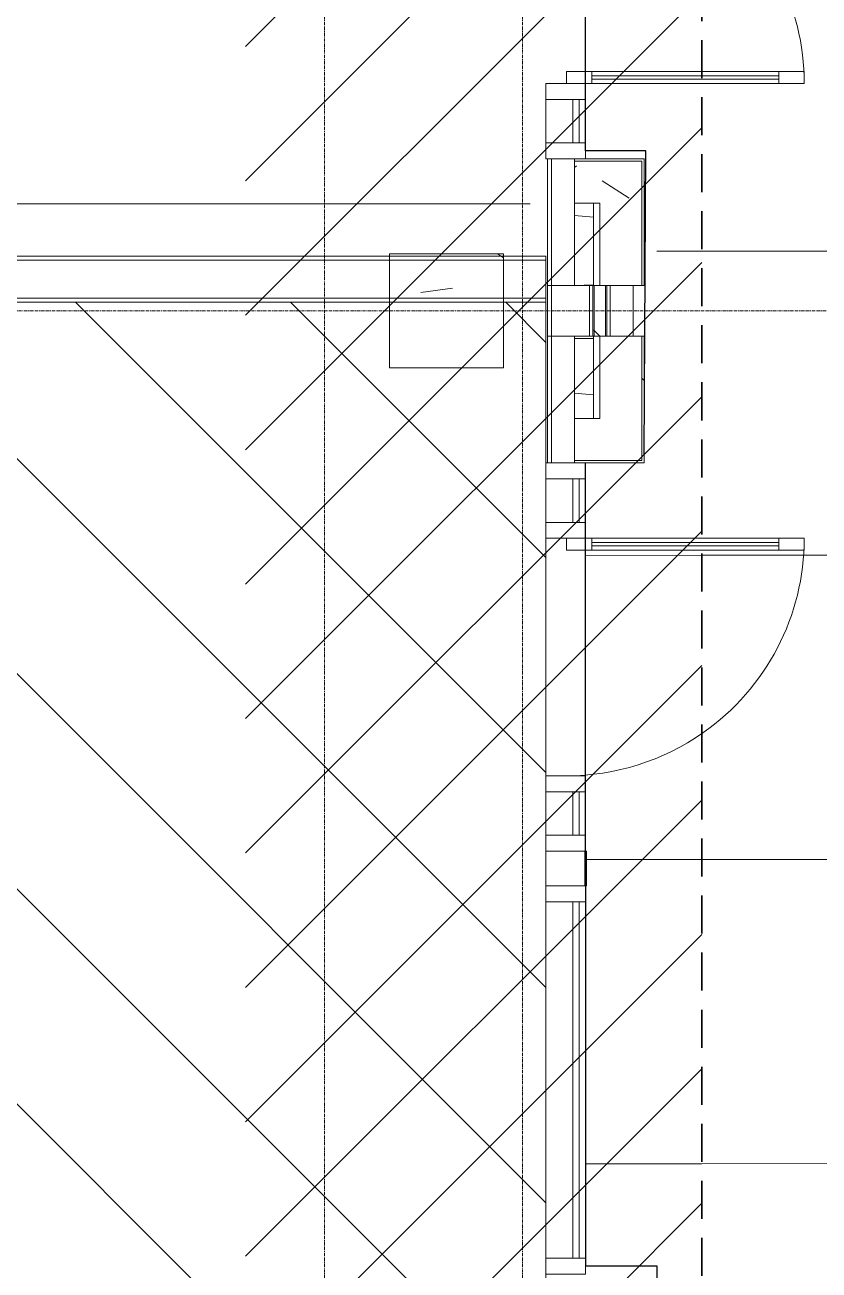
# Model space of a CAD drawing. Header units: inches. Extents: x 3268 to 7018, y 976 to 6708.
# Drawn here: x 5946 to 6071.3, y 4007.8 to 4204.3 of the extents above; entities that cross this region are included whole.
import ezdxf

# ---------------------------------------------------------------- set-up
doc = ezdxf.new("R2010")
doc.units = ezdxf.units.IN
doc.header["$MEASUREMENT"] = 0
doc.linetypes.add('Grid Line 1_2_', pattern=[0.8749999999999999, 0.4999999999999999, -0.125, 0.125, -0.125])
doc.linetypes.add('IMPORT-DASHED _2_', pattern=[8.999999999999996, 5.999999999999998, -2.999999999999999])
for name, color, linetype, lineweight in [('A-DETL', 90, 'Continuous', 9), ('A-DETL-GENF', 92, 'Continuous', 9), ('A-DOOR', 31, 'Continuous', 9), ('A-FLOR', 192, 'Continuous', 9), ('A-GLAZ-CURT', 52, 'Continuous', 9), ('A-GLAZ-CWMG', 51, 'Continuous', 9), ('A-WALL', 113, 'Continuous', 9), ('A-WALL-PATT', 111, 'Continuous', 15), ('C-BLDG', 3, 'Continuous', 25), ('C-ESMT-STBK', 4, 'IMPORT-DASHED _2_', 35), ('I-WALL', 2, 'Continuous', 9), ('L-PVMT-CONC-HATC', 252, 'Continuous', 15), ('S-COLS', 52, 'Continuous', 9), ('S-GRID', 1, 'Continuous', 9), ('site_dwg', 8, 'Continuous', 9)]:
    doc.layers.add(name, color=color, linetype=linetype, lineweight=lineweight)
pattern_1 = [(49.99999999999999, (0, 0), (110.1714446362807, -9.63891797635685), [11.52, -126.72]), (355, (0, 0), (-21.31237393622492, 115.5371495156537), [9.216000000000001, -101.376]), (100.451, (9.181000000000001, -0.80323), (88.85991867697865, 105.897504039145), [9.79, -107.695]), (46.184, (0, 30.72), (163.9281911283317, -25.42496604507386), [17.28, -190.08]), (96.636, (13.661, 28.601), (143.5628771593347, 149.6257499721681), [14.686, -161.543]), (351.184, (0, 30.72), (143.5647285924248, 149.6237232332607), [13.824, -152.064]), (21, (15.36, 23.04), (91.68507647920484, -61.84256385372748), [11.52, -126.72]), (326, (15.36, 23.04), (37.37329933048201, 111.3835117876708), [9.216000000000001, -101.376]), (71.45100000000001, (23, 17.886), (129.0587647679424, 49.5399005406036), [9.79, -107.695]), (37.50000000000001, (0, 0), (1.867604689172044, 51.13223029288849), [5.069, -95.07799999999999, 5.069, -97.84299999999999, -101.76]), (37.50000000000001, (0, 0), (1.867604689172044, 51.13223029288849), [-203.059, 5.069, -96.691]), (7.499999999999999, (0, 0), (40.40721900969589, 60.58148342441334), [5.069, -53.606, 5.069, -92.774, -38.784]), (7.499999999999999, (0, 0), (40.40721900969589, 60.58148342441334), [-156.518, 5.069, -33.715]), (327.5, (-34.253, 0), (81.99472561414032, -3.464267954682455), [5.069, -33.331, 5.069, -114.739, -158.976]), (327.5, (-34.253, 0), (81.99472561414032, -3.464267954682455), [-158.208, 5.069, -153.907]), (317.5, (-49.613, 0), (89.57702895818312, 15.37635275430508), [5.069, -44.85100000000001, 5.069, -74.49600000000001, -112.896]), (317.5, (-49.613, 0), (89.57702895818312, 15.37635275430508), [-129.485, 5.069, -107.827])]
pattern_2 = [(135, (0, 0), (-32.04961485728027, -32.04961485728027), [])]

# ---------------------------------------------------------------- blocks, each defined once
blk = doc.blocks.new('WSP_5 Points - Structure_2022_rvt-1-Overall Retail Plan Opt 2')
at = {"layer": 'S-COLS'}
h = blk.add_hatch(dxfattribs=at)
h.set_pattern_fill('FP_8', color=256, style=0, pattern_type=2)
h.set_pattern_definition(pattern_1)
h.paths.add_polyline_path([(6003.500343047528, 4150.148582565584), (6021.500343047528, 4150.148582565584), (6021.500343047528, 4168.148582565584), (6003.500343047528, 4168.148582565584), (6003.500343047528, 4160.523582565583)])
at = {"layer": 'S-COLS', "color": 250, "lineweight": 13}
for p, q in [((6021.500343047523, 4168.148582565581), (6003.500343047523, 4168.148582565581)), ((6003.500343047523, 4168.148582565581), (6003.500343047523, 4167.773582565582)), ((6003.500343047523, 4167.773582565582), (6003.500343047523, 4160.523582565581)), ((6021.500343047523, 4167.773582565582), (6021.500343047523, 4168.148582565581)), ((6021.500343047523, 4160.523582565581), (6021.500343047523, 4167.773582565582)), ((6003.500343047523, 4160.523582565581), (6003.500343047523, 4150.148582565581)), ((6021.500343047523, 4150.148582565581), (6021.500343047523, 4160.523582565581)), ((6003.500343047523, 4150.148582565581), (6021.500343047523, 4150.148582565581))]:
    blk.add_line(p, q, dxfattribs=at)
blk = doc.blocks.new('System Panel - GLA-01 - Insulated Glass - Clear-7885468-Overall Retail Plan Opt 2')
at = {"layer": 'A-GLAZ-CURT'}
for p, q in [((28.12499999998635, -1.000000000000455), (-28.12499999998635, -1.000000000000455)), ((-28.12499999998635, -1.000000000000455), (-28.12499999998635, -1.999999999999545)), ((28.12499999998635, -1.999999999999545), (28.12499999998635, -1.000000000000455)), ((-28.12499999998635, -1.999999999999545), (28.12499999998635, -1.999999999999545))]:
    blk.add_line(p, q, dxfattribs=at)
blk = doc.blocks.new('Rectangular Mullion - 2_5_ x 6_ rectangular-7819479-Overall Retail Plan Opt 2')
at = {"layer": 'A-GLAZ-CWMG'}
for p, q in [((-2.49999999999909, 3), (0, 3)), ((-2.49999999999909, -3.249135711966071), (-2.49999999999909, 3)), ((0, 3), (0, -3.249135711966072)), ((0, -3.250000000000454), (-2.49999999999909, -3.250000000000454))]:
    blk.add_line(p, q, dxfattribs=at)
blk = doc.blocks.new('Rectangular Mullion - 2_5_ x 6_ rectangular-7819480-Overall Retail Plan Opt 2')
at = {"layer": 'A-GLAZ-CWMG'}
for p, q in [((0, 3), (-2.49999999999909, 3)), ((-2.49999999999909, 3), (-2.49999999999909, -3.249135711966072)), ((0, -3.249135711966071), (0, 3)), ((-2.49999999999909, -3.250000000000454), (0, -3.250000000000454))]:
    blk.add_line(p, q, dxfattribs=at)
blk = doc.blocks.new('System Panel - GLA-01 - Insulated Glass - Clear-10004513-Overall Retail Plan Opt 2')
at = {"layer": 'A-GLAZ-CURT'}
for p, q in [((2.187500000014551, -1.000000000000455), (-4.687500000013642, -1.000000000000455)), ((-4.687500000013642, -1.000000000000455), (-4.687500000013642, -1.999999999999545)), ((2.187500000014551, -1.999999999999545), (2.187500000014551, -1.000000000000455)), ((-4.687500000013642, -1.999999999999545), (2.187500000014551, -1.999999999999545))]:
    blk.add_line(p, q, dxfattribs=at)
blk = doc.blocks.new('Rectangular Mullion - 2_5_ x 6_ rectangular-7822268-Overall Retail Plan Opt 2')
at = {"layer": 'A-GLAZ-CWMG'}
for p, q in [((-1.250000000000909, 3), (1.250000000000909, 3)), ((-1.250000000000909, -3.249135711966071), (-1.250000000000909, 3)), ((1.250000000000909, 3), (1.250000000000909, -3.249135711966072)), ((1.250000000000909, -3.250000000000454), (-1.250000000000909, -3.250000000000454))]:
    blk.add_line(p, q, dxfattribs=at)
blk = doc.blocks.new('System Panel - Slab Edge Cover-8632119-Overall Retail Plan Opt 2')
at = {"layer": 'A-GLAZ-CURT'}
for p, q in [((2.749999999998181, -2.875000000000454), (-2.749999999998181, -2.875000000000454)), ((-2.749999999998181, -2.875000000000454), (-2.749999999998181, -3.124999999999545)), ((-2.749999999998181, -3.124999999999545), (2.749999999998181, -3.124999999999545)), ((2.749999999998181, -3.124999999999545), (2.749999999998181, -2.875000000000454))]:
    blk.add_line(p, q, dxfattribs=at)
blk = doc.blocks.new('Rectangular Mullion - 2_5_ x 6_ rectangular-7882910-Overall Retail Plan Opt 2')
at = {"layer": 'A-GLAZ-CWMG'}
for p, q in [((6004.876172864579, 2609.89858256558), (6004.876172864579, 2553.648582565578)), ((6011.126172864579, 2609.89858256558), (6011.126172864579, 2553.648582565578))]:
    blk.add_line(p, q, dxfattribs=at)
blk = doc.blocks.new('Rectangular Mullion - 2_5_ x 6_ rectangular-7882911-Overall Retail Plan Opt 2')
at = {"layer": 'A-GLAZ-CWMG'}
for p, q in [((6004.876172864579, 2617.898582565575), (6004.876172864579, 2612.39858256558)), ((6011.126172864579, 2617.898582565575), (6011.126172864579, 2612.39858256558))]:
    blk.add_line(p, q, dxfattribs=at)
blk = doc.blocks.new('Rectangular Mullion - 2_5_ x 6_ rectangular-10004304-Overall Retail Plan Opt 2')
at = {"layer": 'A-GLAZ-CWMG'}
for p, q in [((6028.188672864582, 4083.273582565538), (6028.188672864582, 4076.398582565555)), ((6034.438672864582, 4083.273582565538), (6034.438672864582, 4076.398582565555))]:
    blk.add_line(p, q, dxfattribs=at)
blk = doc.blocks.new('System Panel - GLA-01 - Insulated Glass - Clear-10004407-Overall Retail Plan Opt 2')
at = {"layer": 'A-GLAZ-CURT'}
for p, q in [((4.687499999991814, -1.000000000000455), (-2.187499999992724, -1.000000000000455)), ((-2.187499999992724, -1.000000000000455), (-2.187499999992724, -1.999999999999545)), ((4.687499999991814, -1.999999999999545), (4.687499999991814, -1.000000000000455)), ((-2.187499999992724, -1.999999999999545), (4.687499999991814, -1.999999999999545))]:
    blk.add_line(p, q, dxfattribs=at)
blk = doc.blocks.new('Rectangular Mullion - 2_5_ x 6_ rectangular-7889391-Overall Retail Plan Opt 2')
at = {"layer": 'A-GLAZ-CWMG'}
for p, q in [((-1.250000000000909, 3), (1.250000000000909, 3)), ((-1.250000000000909, -3.249135711966071), (-1.250000000000909, 3)), ((1.250000000000909, 3), (1.250000000000909, -3.249135711966072)), ((1.250000000000909, -3.250000000000454), (-1.250000000000909, -3.250000000000454))]:
    blk.add_line(p, q, dxfattribs=at)
blk = doc.blocks.new('Curtain Wall-Ext Sgl Door-Framed - SEE ELEV-10004477-Overall Retail Plan Opt 2')
at = {"layer": 'A-DOOR'}
for p, q in [((16.8634850704903, 2.1316282072803e-14), (18.74999999999972, 2.1316282072803e-14)), ((16.8634850704903, -21.34158189464583), (16.8634850704903, 2.1316282072803e-14)), ((18.74999999999972, 2.1316282072803e-14), (18.74999999999972, -21.34148673279445)), ((18.74999999999972, -3.999999999999977), (16.8634850704903, -3.999999999999977)), ((17.55674253524514, -3.999999999999977), (17.55674253524514, -21.34154692452028)), ((18.05674253524514, -3.999999999999977), (18.05674253524514, -21.34152170291996)), ((16.8634850704903, -37.4999999999992), (16.8634850704903, -21.34158189464583)), ((17.55674253524514, -21.34154692452028), (17.55674253524514, -33.4999999999992)), ((18.05674253524514, -21.34152170291996), (18.05674253524514, -33.4999999999992)), ((18.74999999999972, -21.34148673279445), (18.74999999999972, -37.4999999999992)), ((16.8634850704903, -33.4999999999992), (18.74999999999972, -33.4999999999992)), ((18.74999999999972, -37.4999999999992), (16.8634850704903, -37.4999999999992))]:
    blk.add_line(p, q, dxfattribs=at)
for radius, start, end in [(37.49999999999935, 180.0000000000001, 215.0080920425935), (37.4999999999993, 215.0080920425931, 269.9999999999997)]:
    blk.add_arc((18.74999999999966, 1.199040866595169e-13), radius, start, end, dxfattribs=at)
blk = doc.blocks.new('Rectangular Mullion - 2_5_ x 6_ rectangular-10004512-Overall Retail Plan Opt 2')
at = {"layer": 'A-GLAZ-CWMG'}
for p, q in [((-1.250000000000909, 3), (1.250000000000909, 3)), ((-1.250000000000909, -3.249135711966071), (-1.250000000000909, 3)), ((1.250000000000909, 3), (1.250000000000909, -3.249135711966072)), ((1.250000000000909, -3.250000000000454), (-1.250000000000909, -3.250000000000454))]:
    blk.add_line(p, q, dxfattribs=at)
blk = doc.blocks.new('Rectangular Mullion - 2_5_ x 6_ rectangular-7819528-Overall Retail Plan Opt 2')
at = {"layer": 'A-GLAZ-CWMG'}
for p, q in [((-2.49999999999909, 3.250000000000454), (0, 3.250000000000454)), ((-2.49999999999909, -3), (-2.49999999999909, 3.250000000000454)), ((0, 3.250000000000454), (0, -3)), ((0, -3), (-2.49999999999909, -3))]:
    blk.add_line(p, q, dxfattribs=at)
blk = doc.blocks.new('System Panel - GLA-01 - Insulated Glass - Clear-12317098-Overall Retail Plan Opt 2')
at = {"layer": 'A-GLAZ-CURT'}
for p, q in [((4.687499999991814, 1.999999999999545), (-2.187499999992724, 1.999999999999545)), ((-2.187499999992724, 1.999999999999545), (-2.187499999992724, 0.9999999999990904)), ((4.687499999991814, 0.9999999999990904), (4.687499999991814, 1.999999999999545)), ((-2.187499999992724, 0.9999999999990904), (4.687499999991814, 0.9999999999990904))]:
    blk.add_line(p, q, dxfattribs=at)
blk = doc.blocks.new('Rectangular Mullion - 2_5_ x 6_ rectangular-12317037-Overall Retail Plan Opt 2')
at = {"layer": 'A-GLAZ-CWMG'}
for p, q in [((-1.250000000000909, 3.250000000000454), (1.250000000000909, 3.250000000000454)), ((-1.250000000000909, -3), (-1.250000000000909, 3.250000000000454)), ((1.250000000000909, 3.250000000000454), (1.250000000000909, -3)), ((1.250000000000909, -3), (-1.250000000000909, -3))]:
    blk.add_line(p, q, dxfattribs=at)
blk = doc.blocks.new('Curtain Wall-Ext Sgl Door-Framed - SEE ELEV-12317099-Overall Retail Plan Opt 2')
at = {"layer": 'A-DOOR'}
for p, q in [((16.8634850704903, 37.4999999999992), (16.8634850704903, 21.3377722712987)), ((18.74999999999972, 37.4999999999992), (16.8634850704903, 37.4999999999992)), ((18.74999999999972, 21.33786743314944), (18.74999999999972, 37.4999999999992)), ((16.8634850704903, 33.4999999999992), (18.74999999999972, 33.4999999999992)), ((17.55674253524514, 21.33780724142421), (17.55674253524514, 33.4999999999992)), ((18.05674253524514, 21.33783246302452), (18.05674253524514, 33.4999999999992)), ((16.8634850704903, 21.3377722712987), (16.8634850704903, -2.1316282072803e-14)), ((17.55674253524514, 3.999999999999977), (17.55674253524514, 21.33780724142421)), ((18.05674253524514, 3.999999999999977), (18.05674253524514, 21.33783246302452)), ((18.74999999999972, -2.1316282072803e-14), (18.74999999999972, 21.33786743314944)), ((18.74999999999972, 3.999999999999977), (16.8634850704903, 3.999999999999977)), ((16.8634850704903, -2.1316282072803e-14), (18.74999999999972, -2.1316282072803e-14))]:
    blk.add_line(p, q, dxfattribs=at)
for radius, start, end in [(37.4999999999993, 89.9999999999999, 145.004838885696), (37.49999999999929, 145.004838885696, 179.9999999999999)]:
    blk.add_arc((18.74999999999966, -1.199040866595169e-13), radius, start, end, dxfattribs=at)
blk = doc.blocks.new('Rectangular Mullion - 2_5_ x 6_ rectangular-12317033-Overall Retail Plan Opt 2')
at = {"layer": 'A-GLAZ-CWMG'}
for p, q in [((6028.188672864582, 4235.023582565607), (6028.188672864582, 4241.898582565636)), ((6034.438672864582, 4235.023582565607), (6034.438672864582, 4241.898582565636))]:
    blk.add_line(p, q, dxfattribs=at)
blk = doc.blocks.new('site_dwg-12440225-Overall Retail Plan Opt 2')
at = {"layer": 'C-ESMT-STBK'}
h = blk.add_hatch(dxfattribs=at)
h.set_pattern_fill('FP_236', color=43, style=0, pattern_type=2)
h.set_pattern_definition([(41.19300000000002, (24349227.445, 9821790.73), (-9.878962955707756, 11.2874306606842), [])])
h.paths.add_polyline_path([(24340754.41764874, 9814238.256800799), (24341007.28369483, 9818038.207201697), (24340597.61508091, 9818336.289935663), (24339080.54507963, 9818175.041572), (24339041.04656363, 9818170.586227996), (24338991.68861391, 9818164.27902802), (24338951.70183868, 9818158.637384389), (24338912.96937073, 9818152.689061128), (24338874.36010189, 9818146.280125272), (24338835.87236292, 9818139.411975248), (24338797.50579851, 9818132.085986648), (24338766.50818425, 9818125.853604812), (24338766.89231019, 9818124.002092425), (24338807.18576453, 9818132.259389622), (24338846.06993594, 9818139.731584428), (24338885.04424, 9818146.727429258), (24338924.10287013, 9818153.245822722), (24338956.51865115, 9818158.316607647), (24338953.32382087, 9818110.342748318), (24338969.07279708, 9818112.710400388), (24339007.86497075, 9818118.055290567), (24339046.71994471, 9818122.92269113), (24339092.45343486, 9818128.037917001), (24340292.99008468, 9818255.650188034), (24340584.31472673, 9818286.605874758), (24340934.68922023, 9818031.666679043), (24340687.3560084, 9814314.861073798), (24339595.34670922, 9814726.863514047), (24339587.50957331, 9814715.68687136), (24338715.45843181, 9815327.180653278), (24338691.60180446, 9815293.158049863), (24339013.48739237, 9815068.288049085), (24339549.36884944, 9814692.907733086), (24340725.61240819, 9814249.124683892)])
h.paths.add_polyline_path([(24338722.46981283, 9815337.179779818), (24338763.80719084, 9815396.132170605), (24338658.92817304, 9815468.79891386), (24338617.74228099, 9815409.741564125), (24338722.19139668, 9815337.372683933)])
at = {"layer": 'C-BLDG', "color": 213, "flags": 128}
for points in [[(24340912.00926517, 9816743.192770783), (24340915.44474232, 9816791.07031857), (24340905.96653093, 9816791.700995581), (24340914.38209399, 9816918.175378922)], [(24340901.31512452, 9816582.798885869), (24340903.33220129, 9816582.664670255), (24340905.50656707, 9816615.342409363), (24340894.28138949, 9816616.089328913), (24340902.69695254, 9816742.563711988)]]:
    blk.add_lwpolyline(points, dxfattribs=at)
at = {"layer": 'C-ESMT-STBK', "color": 43}
blk.add_line((24341007.27473861, 9818038.206394771), (24340754.40937513, 9814238.266251713), dxfattribs=at)
at = {"layer": 'L-PVMT-CONC-HATC', "color": 53}
for p, q in [((24340923.20401584, 9816774.697866257), (24340916.14129613, 9816775.16781727)), ((24341003.01071457, 9816769.387555173), (24340923.20401584, 9816774.697866257)), ((24340920.01692544, 9816726.803790893), (24340901.72926179, 9816728.020645928)), ((24340999.82385775, 9816721.493464265), (24340920.01692544, 9816726.803790893)), ((24340916.82983503, 9816678.909715533), (24340898.54240504, 9816680.126555018)), ((24340996.63700093, 9816673.59937336), (24340916.82983503, 9816678.909715533)), ((24340913.64274462, 9816631.015640171), (24340895.35554829, 9816632.23246411)), ((24340993.45014412, 9816625.705282455), (24340913.64274462, 9816631.015640171))]:
    blk.add_line(p, q, dxfattribs=at)

msp = doc.modelspace()

# ---------------------------------------------------------------- hatches: boundary and pattern name
at = {"layer": 'A-WALL-PATT', "lineweight": 9}
h = msp.add_hatch(dxfattribs=at)
h.set_pattern_fill('FP_14', color=256, style=0, pattern_type=2)
h.set_pattern_definition(pattern_2)
h.paths.add_polyline_path([(6037.562843047488, 4155.148582565563), (6037.562843047488, 4163.148582565632), (6035.562843047487, 4163.148582565632), (6035.688672864588, 4155.148582565563), (6036.688672864587, 4155.148582565563)])

# ---------------------------------------------------------------- linework, layer by layer
at = {"layer": 'A-WALL'}
for p, q in [((6043.312843047484, 4182.77358256563), (6043.312843047484, 4163.148582565629)), ((6035.687843047484, 4176.148582565628), (6035.687843047484, 4163.148582565629)), ((6036.687843047483, 4176.148582565628), (6036.687843047483, 4163.148582565629)), ((6035.062843047484, 4163.148582565629), (6035.062843047484, 4155.14858256556)), ((6035.063672864582, 4155.14858256556), (6035.063672864582, 4163.148582565629)), ((6035.562843047483, 4163.148582565629), (6035.562843047483, 4155.14858256556)), ((6035.813672864582, 4155.14858256556), (6035.813672864583, 4163.148582565629)), ((6037.813672864581, 4155.14858256556), (6037.813672864581, 4163.148582565629)), ((6038.313672864582, 4155.14858256556), (6038.313672864582, 4163.148582565629)), ((6035.688672864582, 4142.148582565561), (6035.688672864582, 4155.14858256556)), ((6036.688672864583, 4142.148582565561), (6036.688672864583, 4155.14858256556)), ((6043.313672864583, 4135.523582565559), (6043.313672864583, 4155.14858256556))]:
    msp.add_line(p, q, dxfattribs=at)
at = {"layer": 'A-WALL', "lineweight": 15}
for p, q in [((6043.687843047482, 4163.148582565629), (6043.687843047482, 4183.14858256563)), ((6037.562843047484, 4155.14858256556), (6037.562843047484, 4163.148582565629)), ((6041.938672864581, 4163.148582565629), (6043.687843047482, 4163.148582565629)), ((6041.938672864581, 4155.14858256556), (6041.938672864581, 4163.148582565629)), ((6043.688672864583, 4155.14858256556), (6041.938672864581, 4155.14858256556)), ((6043.688672864583, 4135.148582565559), (6043.688672864583, 4155.14858256556))]:
    msp.add_line(p, q, dxfattribs=at)

# ---------------------------------------------------------------- block references
at = {"lineweight": 5}
msp.add_blockref('WSP_5 Points - Structure_2022_rvt-1-Overall Retail Plan Opt 2', (0, 0), dxfattribs=at)

# ---------------------------------------------------------------- next in the draw order: hatches: boundary and pattern name
at = {"layer": 'A-DETL-GENF'}
h = msp.add_hatch(dxfattribs=at)
h.set_pattern_fill('FP_270', style=0, pattern_type=2)
h.set_pattern_definition([(0, (0, 0), (0, 48), [])])
h.paths.add_polyline_path([(5457.625343047535, 4167.773582565584), (6025.687843047487, 4167.773582565584), (6025.687843047489, 4497.898582565581), (5785.531593047534, 4497.898582565582), (5785.531593047534, 4485.148582565582), (5751.250343047534, 4485.148582565582), (5751.250343047534, 4440.648582565582), (5638.250343047534, 4440.648582565582), (5638.250343047534, 4497.898582565583), (5557.250343047534, 4497.898582565583), (5557.250343047534, 4485.148582565584), (5457.625343047535, 4485.148582565584), (5457.625343047535, 4191.658970883642)])
h = msp.add_hatch(dxfattribs=at)
h.set_pattern_fill('FP_274', style=0, pattern_type=2)
h.set_pattern_definition([(135, (0, 0), (-16.97056274847714, -16.97056274847714), [])])
h.paths.add_polyline_path([(5940.854376340589, 3843.398582565583), (6028.189537152621, 3843.398582565583), (6028.189537152621, 4160.523582565583), (5655.750343047534, 4160.523582565583), (5655.750343047534, 3843.398582565583), (5899.560376340588, 3843.398582565583)])
at = {"layer": 'A-WALL-PATT', "lineweight": 9}
h = msp.add_hatch(dxfattribs=at)
h.set_pattern_fill('FP_8', color=256, style=0, pattern_type=2)
h.set_pattern_definition(pattern_1)
h.paths.add_polyline_path([(6041.938672864586, 4163.148582565632), (6043.312843047489, 4163.148582565632), (6043.312843047489, 4182.773582565633), (6032.687843047488, 4182.773582565633), (6032.687843047488, 4176.148582565631), (6036.687843047487, 4176.148582565631), (6036.687843047487, 4163.148582565632), (6038.313672864588, 4163.148582565632)])
h = msp.add_hatch(dxfattribs=at)
h.set_pattern_fill('FP_78', color=256, angle=264.9999999999999, style=0, pattern_type=2)
h.set_pattern_definition([(174.9999999999999, (6043.687956175459, 4173.148979017727), (-8.366951303775357, -95.63469101680755), []), (179.9999999999999, (6043.687611581053, 4182.748538272259), (-1.829647544582258e-13, -96), []), (171.9999999999999, (6043.688350337086, 4192.349006565744), (-13.36061769216646, -95.06573459919072), []), (186.9999999999999, (6043.688005742679, 4201.948565820277), (11.69945696689395, -95.28443055756694), []), (175.9999999999999, (6043.687661148272, 4211.548125074807), (-6.6966214794362, -95.76614882494312), []), (184.9999999999999, (6043.687403709608, 4221.148680524036), (8.366951303775018, -95.63469101680758), []), (177.9999999999999, (6043.688055309899, 4230.748152622825), (-3.350351683440258, -95.94151939383319), []), (183.9999999999999, (6043.687797871235, 4240.348708072054), (6.69662147943588, -95.76614882494313), []), (173.9999999999999, (6043.687453276827, 4249.948267326586), (-10.03473247369491, -95.47410195535423), []), (181.9999999999999, (6043.688192032861, 4259.548735620072), (3.350351683439895, -95.94151939383319), [])])
h.paths.add_polyline_path([(6035.562843047487, 4163.148582565632), (6035.687843047489, 4163.148582565632), (6035.687843047489, 4176.148582565631), (6032.687843047489, 4176.148582565631), (6032.687843047489, 4163.148582565632), (6035.063672864588, 4163.148582565632)])
h = msp.add_hatch(dxfattribs=at)
h.set_pattern_fill('FP_14', color=256, style=0, pattern_type=2)
h.set_pattern_definition(pattern_2)
h.paths.add_polyline_path([(6043.688672864588, 4135.148582565562), (6043.688672864588, 4155.148582565563), (6043.313672864589, 4155.148582565563), (6043.313672864588, 4135.523582565562), (6032.688672864588, 4135.523582565562), (6032.688672864588, 4135.148582565562), (6043.313672864589, 4135.148582565562)])
h = msp.add_hatch(dxfattribs=at)
h.set_pattern_fill('FP_76', color=256, angle=265.0000000000001, style=0, pattern_type=2)
h.set_pattern_definition([(175.0000000000001, (6043.688545145282, 4145.148376941132), (-8.366951303775018, -95.63469101680758), []), (180.0000000000001, (6043.688287706618, 4154.74893239036), (1.580957587066223e-13, -96), []), (172.0000000000001, (6043.68893930691, 4164.348404489148), (-13.36061769216612, -95.06573459919078), []), (187.0000000000001, (6043.688681868245, 4173.948959938378), (11.69945696689429, -95.28443055756689), []), (176.0000000000001, (6043.688337273838, 4183.548519192909), (-6.69662147943586, -95.76614882494314), []), (185.0000000000001, (6043.689076029873, 4193.148987486396), (8.366951303775355, -95.63469101680755), []), (178.0000000000001, (6043.688731435465, 4202.748546740926), (-3.350351683439918, -95.94151939383319), []), (184.0000000000001, (6043.68838684106, 4212.348105995457), (6.696621479436221, -95.7661488249431), []), (174.0000000000001, (6043.689125597092, 4221.948574288944), (-10.03473247369457, -95.47410195535426), []), (182.0000000000001, (6043.688781002686, 4231.548133543476), (3.350351683440236, -95.94151939383319), [])])
h.paths.add_polyline_path([(6035.688672864588, 4142.148582565564), (6035.562843047487, 4155.148582565563), (6032.688672864588, 4155.148582565563), (6032.688672864588, 4142.148582565564)])

# ---------------------------------------------------------------- next in the draw order: linework, layer by layer
at = {"layer": 'A-DETL'}
for p, q in [((6028.189537152617, 4160.523582565581), (5655.75034304753, 4160.523582565581)), ((6028.189537152617, 3843.398582565581), (6028.189537152617, 4160.523582565581))]:
    msp.add_line(p, q, dxfattribs=at)
at = {"layer": 'A-FLOR', "color": 7}
for p, q in [((6034.437843047483, 4195.023582565608), (6034.437843047483, 4232.523582565606)), ((6034.438672864582, 4085.773582565585), (6034.438672864582, 4123.273582565583))]:
    msp.add_line(p, q, dxfattribs=at)
at = {"layer": 'A-WALL', "lineweight": 15}
for p, q in [((6043.687843047482, 4183.14858256563), (6028.437843047483, 4183.14858256563)), ((6028.437843047483, 4183.14858256563), (6028.437843047483, 4155.14858256556)), ((6028.438672864581, 4163.148582565629), (6028.438672864583, 4135.148582565559)), ((6028.438672864583, 4135.148582565559), (6043.688672864583, 4135.148582565559))]:
    msp.add_line(p, q, dxfattribs=at)
at = {"layer": 'A-WALL'}
for p, q in [((6029.062843047482, 4183.14858256563), (6029.062843047484, 4155.14858256556)), ((6032.687843047484, 4163.148582565629), (6032.687843047483, 4183.14858256563)), ((6043.312843047484, 4182.77358256563), (6032.687843047483, 4182.77358256563)), ((6036.687843047483, 4176.148582565628), (6032.687843047483, 4176.148582565628)), ((6028.189537152618, 4167.148582565579), (5553.500343047532, 4167.148582565582)), ((6041.938672864581, 4163.148582565629), (6028.437843047483, 4163.148582565629)), ((6029.063672864583, 4135.148582565559), (6029.063672864582, 4163.148582565629)), ((6028.189537152618, 4161.148582565579), (5655.125343047531, 4161.148582565582)), ((6028.437843047483, 4155.14858256556), (6041.938672864581, 4155.14858256556)), ((6032.688672864582, 4135.148582565559), (6032.688672864582, 4155.14858256556)), ((6032.688672864582, 4142.148582565561), (6036.688672864584, 4142.148582565561)), ((6032.688672864582, 4135.523582565559), (6043.313672864582, 4135.523582565559))]:
    msp.add_line(p, q, dxfattribs=at)
at = {"layer": 'I-WALL', "lineweight": 15}
for p, q in [((6028.189537152618, 4167.773582565581), (5553.500343047532, 4167.773582565581)), ((6028.189537152618, 4160.52358256558), (6028.189537152618, 4167.773582565581)), ((5655.75034304753, 4160.523582565583), (6028.189537152618, 4160.52358256558))]:
    msp.add_line(p, q, dxfattribs=at)
at = {"layer": 'S-GRID', "linetype": 'Grid Line 1_2_'}
for p, q in [((5993.250343047522, 3355.523582565584), (5993.25034304753, 6288.946146825835)), ((6024.500343047525, 3355.523582565584), (6024.500343047521, 6288.94614682584)), ((6493.236018851908, 4159.14858256557), (4253.313821700694, 4159.148582565577))]:
    msp.add_line(p, q, dxfattribs=at)

# ---------------------------------------------------------------- next in the draw order: block references
at = {"layer": 'A-DOOR'}
for name, p, rotation in [('Curtain Wall-Ext Sgl Door-Framed - SEE ELEV-12317099-Overall Retail Plan Opt 2', (6031.438672864582, 4213.773582565607), 269.9999999999999), ('Curtain Wall-Ext Sgl Door-Framed - SEE ELEV-10004477-Overall Retail Plan Opt 2', (6031.438672864582, 4104.523582565584), 90.00000000000006)]:
    msp.add_blockref(name, p, dxfattribs=dict(at, rotation=rotation))
at = {"layer": 'A-GLAZ-CURT'}
for name, p, rotation in [('System Panel - GLA-01 - Insulated Glass - Clear-12317098-Overall Retail Plan Opt 2', (6031.438672864582, 4190.336082565615), 269.9999999999999), ('System Panel - GLA-01 - Insulated Glass - Clear-10004407-Overall Retail Plan Opt 2', (6031.438672864582, 4127.961082565575), 90.00000000000006), ('System Panel - GLA-01 - Insulated Glass - Clear-10004513-Overall Retail Plan Opt 2', (6031.438672864582, 4081.086082565569), 90.00000000000006), ('System Panel - Slab Edge Cover-8632119-Overall Retail Plan Opt 2', (6031.438672864582, 4071.148582565558), 90.00000000000006), ('System Panel - GLA-01 - Insulated Glass - Clear-7885468-Overall Retail Plan Opt 2', (6031.438672864582, 4037.773582565555), 90.00000000000006)]:
    msp.add_blockref(name, p, dxfattribs=dict(at, rotation=rotation))
at = {"layer": 'A-GLAZ-CWMG', "extrusion": (0, 0, -1)}
for name, p, rotation in [('Rectangular Mullion - 2_5_ x 6_ rectangular-12317037-Overall Retail Plan Opt 2', (-6031.438672864582, 4193.773582565607), 270.0000000000001), ('Rectangular Mullion - 2_5_ x 6_ rectangular-7819528-Overall Retail Plan Opt 2', (-6031.438672864582, 4183.148582565625), 270.0000000000001), ('Rectangular Mullion - 2_5_ x 6_ rectangular-7819479-Overall Retail Plan Opt 2', (-6031.438672864582, 4135.148582565566), 89.99999999999994), ('Rectangular Mullion - 2_5_ x 6_ rectangular-7889391-Overall Retail Plan Opt 2', (-6031.438672864582, 4124.523582565584), 89.99999999999994), ('Rectangular Mullion - 2_5_ x 6_ rectangular-10004512-Overall Retail Plan Opt 2', (-6031.438672864582, 4084.523582565584), 89.99999999999994), ('Rectangular Mullion - 2_5_ x 6_ rectangular-7822268-Overall Retail Plan Opt 2', (-6031.438672864582, 4075.148582565555), 89.99999999999994), ('Rectangular Mullion - 2_5_ x 6_ rectangular-7822268-Overall Retail Plan Opt 2', (-6031.438672864582, 4067.14858256556), 89.99999999999994)]:
    msp.add_blockref(name, p, dxfattribs=dict(at, rotation=rotation))
at = {"layer": 'A-GLAZ-CWMG'}
for name, p in [('Rectangular Mullion - 2_5_ x 6_ rectangular-12317033-Overall Retail Plan Opt 2', (0, -49.37500000002841)), ('Rectangular Mullion - 2_5_ x 6_ rectangular-10004304-Overall Retail Plan Opt 2', (0, 49.37500000002841)), ('Rectangular Mullion - 2_5_ x 6_ rectangular-10004304-Overall Retail Plan Opt 2', (0, 0)), ('Rectangular Mullion - 2_5_ x 6_ rectangular-7882911-Overall Retail Plan Opt 2', (23.31250000000386, 1455.99999999998)), ('Rectangular Mullion - 2_5_ x 6_ rectangular-7882910-Overall Retail Plan Opt 2', (23.31250000000386, 1455.999999999971))]:
    msp.add_blockref(name, p, dxfattribs=at)
at = {"layer": 'A-GLAZ-CWMG', "rotation": 270.0000000000001}
msp.add_blockref('Rectangular Mullion - 2_5_ x 6_ rectangular-7819480-Overall Retail Plan Opt 2', (6031.438672864582, 4007.14858256555), dxfattribs=at)
at = {"layer": 'site_dwg', "color": 53, "lineweight": 15, "rotation": 3.810000000000009}
msp.add_blockref('site_dwg-12440225-Overall Retail Plan Opt 2', (-23628768.691637, -11408316.78144797), dxfattribs=at)

doc.saveas('drawing.dxf')
